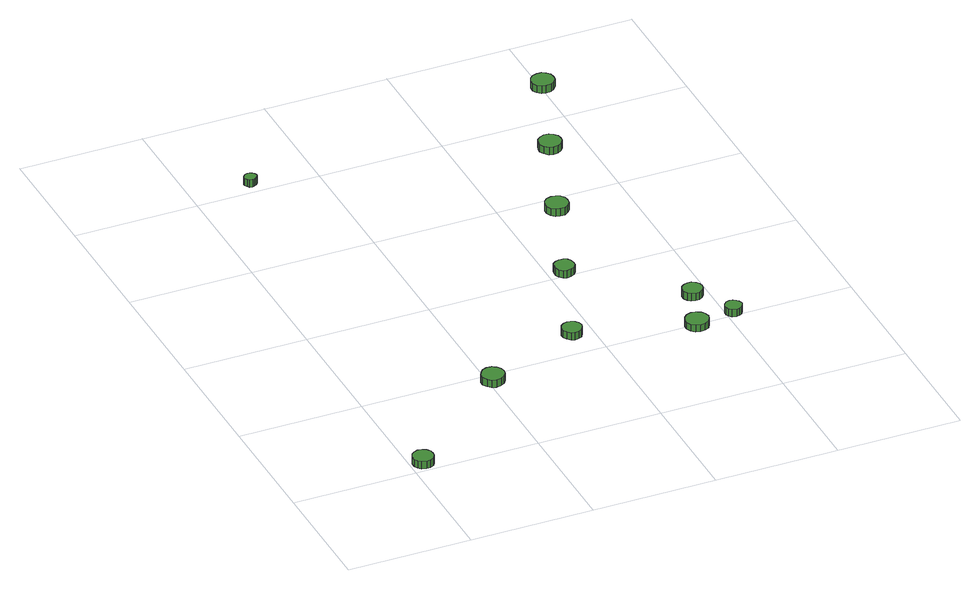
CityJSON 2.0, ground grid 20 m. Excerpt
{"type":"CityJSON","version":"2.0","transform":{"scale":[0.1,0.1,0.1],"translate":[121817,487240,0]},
"CityObjects":{
"tree1":{"type":"SolitaryVegetationObject","attributes":{"function":"something"},"geometry":[{"type":"MultiSurface","lod":"1","boundaries":[[[0,1,2,3,4,5,6,7,8,9,10,11,12,13,14]],[[15,16,17,18,19,20,21,22,23,24,25,26,27,28,29]],[[0,29,28,1]],[[1,28,27,2]],[[2,27,26,3]],[[3,26,25,4]],[[4,25,24,5]],[[5,24,23,6]],[[6,23,22,7]],[[7,22,21,8]],[[8,21,20,9]],[[9,20,19,10]],[[10,19,18,11]],[[11,18,17,12]],[[12,17,16,13]],[[13,16,15,14]],[[14,15,29,0]]]}]},
"tree2":{"type":"SolitaryVegetationObject","attributes":{"function":"something"},"geometry":[{"type":"MultiSurface","lod":"1","boundaries":[[[30,31,32,33,34,35,36,37,38,39,40,41,42,43,44]],[[45,46,47,48,49,50,51,52,53,54,55,56,57,58,59]],[[30,59,58,31]],[[31,58,57,32]],[[32,57,56,33]],[[33,56,55,34]],[[34,55,54,35]],[[35,54,53,36]],[[36,53,52,37]],[[37,52,51,38]],[[38,51,50,39]],[[39,50,49,40]],[[40,49,48,41]],[[41,48,47,42]],[[42,47,46,43]],[[43,46,45,44]],[[44,45,59,30]]]}]},
"tree3":{"type":"SolitaryVegetationObject","attributes":{"function":"something"},"geometry":[{"type":"MultiSurface","lod":"1","boundaries":[[[60,61,62,63,64,65,66,67,68,69,70,71,72,73,74]],[[75,76,77,78,79,80,81,82,83,84,85,86,87,88,89]],[[60,89,88,61]],[[61,88,87,62]],[[62,87,86,63]],[[63,86,85,64]],[[64,85,84,65]],[[65,84,83,66]],[[66,83,82,67]],[[67,82,81,68]],[[68,81,80,69]],[[69,80,79,70]],[[70,79,78,71]],[[71,78,77,72]],[[72,77,76,73]],[[73,76,75,74]],[[74,75,89,60]]]}]},
"tree4":{"type":"SolitaryVegetationObject","attributes":{"function":"something"},"geometry":[{"type":"MultiSurface","lod":"1","boundaries":[[[90,91,92,93,94,95,96,97,98,99,100,101,102,103,104]],[[105,106,107,108,109,110,111,112,113,114,115,116,117,118,119]],[[90,119,118,91]],[[91,118,117,92]],[[92,117,116,93]],[[93,116,115,94]],[[94,115,114,95]],[[95,114,113,96]],[[96,113,112,97]],[[97,112,111,98]],[[98,111,110,99]],[[99,110,109,100]],[[100,109,108,101]],[[101,108,107,102]],[[102,107,106,103]],[[103,106,105,104]],[[104,105,119,90]]]}]},
"tree5":{"type":"SolitaryVegetationObject","attributes":{"function":"something"},"geometry":[{"type":"MultiSurface","lod":"1","boundaries":[[[120,121,122,123,124,125,126,127,128,129,130,131,132,133,134]],[[135,136,137,138,139,140,141,142,143,144,145,146,147,148,149]],[[120,149,148,121]],[[121,148,147,122]],[[122,147,146,123]],[[123,146,145,124]],[[124,145,144,125]],[[125,144,143,126]],[[126,143,142,127]],[[127,142,141,128]],[[128,141,140,129]],[[129,140,139,130]],[[130,139,138,131]],[[131,138,137,132]],[[132,137,136,133]],[[133,136,135,134]],[[134,135,149,120]]]}]},
"tree6":{"type":"SolitaryVegetationObject","attributes":{"function":"something"},"geometry":[{"type":"MultiSurface","lod":"1","boundaries":[[[150,151,152,153,154,155,156,157,158,159,160,161,162,163,164]],[[165,166,167,168,169,170,171,172,173,174,175,176,177,178,179]],[[150,179,178,151]],[[151,178,177,152]],[[152,177,176,153]],[[153,176,175,154]],[[154,175,174,155]],[[155,174,173,156]],[[156,173,172,157]],[[157,172,171,158]],[[158,171,170,159]],[[159,170,169,160]],[[160,169,168,161]],[[161,168,167,162]],[[162,167,166,163]],[[163,166,165,164]],[[164,165,179,150]]]}]},
"tree7":{"type":"SolitaryVegetationObject","attributes":{"function":"something"},"geometry":[{"type":"MultiSurface","lod":"1","boundaries":[[[180,181,182,183,184,185,186,187,188,189,190,191,192,193,194]],[[195,196,197,198,199,200,201,202,203,204,205,206,207,208,209]],[[180,209,208,181]],[[181,208,207,182]],[[182,207,206,183]],[[183,206,205,184]],[[184,205,204,185]],[[185,204,203,186]],[[186,203,202,187]],[[187,202,201,188]],[[188,201,200,189]],[[189,200,199,190]],[[190,199,198,191]],[[191,198,197,192]],[[192,197,196,193]],[[193,196,195,194]],[[194,195,209,180]]]}]},
"tree8":{"type":"SolitaryVegetationObject","attributes":{"function":"something"},"geometry":[{"type":"MultiSurface","lod":"1","boundaries":[[[210,211,212,213,214,215,216,217,218,219,220,221,222,223,224]],[[225,226,227,228,229,230,231,232,233,234,235,236,237,238,239]],[[210,239,238,211]],[[211,238,237,212]],[[212,237,236,213]],[[213,236,235,214]],[[214,235,234,215]],[[215,234,233,216]],[[216,233,232,217]],[[217,232,231,218]],[[218,231,230,219]],[[219,230,229,220]],[[220,229,228,221]],[[221,228,227,222]],[[222,227,226,223]],[[223,226,225,224]],[[224,225,239,210]]]}]},
"tree9":{"type":"SolitaryVegetationObject","attributes":{"function":"something"},"geometry":[{"type":"MultiSurface","lod":"1","boundaries":[[[240,241,242,243,244,245,246,247,248,249,250,251,252,253,254]],[[255,256,257,258,259,260,261,262,263,264,265,266,267,268,269]],[[240,269,268,241]],[[241,268,267,242]],[[242,267,266,243]],[[243,266,265,244]],[[244,265,264,245]],[[245,264,263,246]],[[246,263,262,247]],[[247,262,261,248]],[[248,261,260,249]],[[249,260,259,250]],[[250,259,258,251]],[[251,258,257,252]],[[252,257,256,253]],[[253,256,255,254]],[[254,255,269,240]]]}]},
"tree10":{"type":"SolitaryVegetationObject","attributes":{"function":"something"},"geometry":[{"type":"MultiSurface","lod":"1","boundaries":[[[270,271,272,273,274,275,276,277,278,279,280,281,282,283,284]],[[285,286,287,288,289,290,291,292,293,294,295,296,297,298,299]],[[270,299,298,271]],[[271,298,297,272]],[[272,297,296,273]],[[273,296,295,274]],[[274,295,294,275]],[[275,294,293,276]],[[276,293,292,277]],[[277,292,291,278]],[[278,291,290,279]],[[279,290,289,280]],[[280,289,288,281]],[[281,288,287,282]],[[282,287,286,283]],[[283,286,285,284]],[[284,285,299,270]]]}]},
"tree11":{"type":"SolitaryVegetationObject","attributes":{"function":"something"},"geometry":[{"type":"MultiSurface","lod":"1","boundaries":[[[300,301,302,303,304,305,306,307,308,309,310,311,312,313,314]],[[315,316,317,318,319,320,321,322,323,324,325,326,327,328,329]],[[300,329,328,301]],[[301,328,327,302]],[[302,327,326,303]],[[303,326,325,304]],[[304,325,324,305]],[[305,324,323,306]],[[306,323,322,307]],[[307,322,321,308]],[[308,321,320,309]],[[309,320,319,310]],[[310,319,318,311]],[[311,318,317,312]],[[312,317,316,313]],[[313,316,315,314]],[[314,315,329,300]]]}]}
},
"vertices":[
[38,22,14],[37,29,14],[33,34,14],[27,38,14],[20,39,14],[13,36,14],[8,32,14],[5,25,14],[5,18,14],[8,12,14],[13,7,14],[20,5,14],[27,6,14],[33,9,14],[37,15,14],[37,15,1],[33,9,1],[27,6,1],[20,5,1],[13,7,1],[8,12,1],[5,18,1],[5,25,1],[8,32,1],[13,36,1],[20,39,1],[27,38,1],[33,34,1],[37,29,1],[38,22,1],
[223,175,20],[221,183,20],[217,189,20],[210,193,20],[202,194,20],[195,191,20],[190,186,20],[186,179,20],[186,171,20],[190,164,20],[195,159,20],[202,157,20],[210,158,20],[217,162,20],[221,168,20],[221,168,7],[217,162,7],[210,158,7],[202,157,7],[195,159,7],[190,164,7],[186,171,7],[186,179,7],[190,186,7],[195,191,7],[202,194,7],[210,193,7],[217,189,7],[221,183,7],[223,175,7],
[105,816,19],[104,820,19],[101,823,19],[98,825,19],[94,825,19],[90,824,19],[87,822,19],[85,818,19],[85,814,19],[87,810,19],[90,807,19],[94,806,19],[98,807,19],[101,809,19],[104,812,19],[104,812,6],[101,809,6],[98,807,6],[94,806,6],[90,807,6],[87,810,6],[85,814,6],[85,818,6],[87,822,6],[90,824,6],[94,825,6],[98,825,6],[101,823,6],[104,820,6],[105,816,6],
[380,243,20],[378,250,20],[374,255,20],[368,258,20],[362,259,20],[356,257,20],[351,253,20],[348,247,20],[348,240,20],[351,234,20],[356,229,20],[362,227,20],[368,228,20],[374,231,20],[378,237,20],[378,237,7],[374,231,7],[368,228,7],[362,227,7],[356,229,7],[351,234,7],[348,240,7],[348,247,7],[351,253,7],[356,257,7],[362,259,7],[368,258,7],[374,255,7],[378,250,7],[380,243,7],
[439,404,19],[438,411,19],[434,416,19],[428,419,19],[421,420,19],[415,418,19],[410,414,19],[408,407,19],[408,401,19],[410,395,19],[415,390,19],[421,388,19],[428,389,19],[434,392,19],[438,398,19],[438,398,6],[434,392,6],[428,389,6],[421,388,6],[415,390,6],[410,395,6],[408,401,6],[408,407,6],[410,414,6],[415,418,6],[421,420,6],[428,419,6],[434,416,6],[438,411,6],[439,404,6],
[563,190,19],[561,197,19],[557,203,19],[550,207,19],[542,208,19],[535,206,19],[529,200,19],[526,194,19],[526,186,19],[529,179,19],[535,174,19],[542,171,19],[550,172,19],[557,176,19],[561,182,19],[561,182,7],[557,176,7],[550,172,7],[542,171,7],[535,174,7],[529,179,7],[526,186,7],[526,194,7],[529,200,7],[535,206,7],[542,208,7],[550,207,7],[557,203,7],[561,197,7],[563,190,7],
[500,563,20],[499,570,20],[494,577,20],[488,580,20],[480,581,20],[473,579,20],[467,574,20],[464,567,20],[464,559,20],[467,552,20],[473,547,20],[480,545,20],[488,545,20],[494,549,20],[499,555,20],[499,555,7],[494,549,7],[488,545,7],[480,545,7],[473,547,7],[467,552,7],[464,559,7],[464,567,7],[467,574,7],[473,579,7],[480,581,7],[488,580,7],[494,577,7],[499,570,7],[500,563,7],
[588,269,19],[587,275,19],[583,280,19],[577,284,19],[570,284,19],[564,282,19],[559,278,19],[556,272,19],[556,265,19],[559,259,19],[564,255,19],[570,253,19],[577,253,19],[583,257,19],[587,262,19],[587,262,6],[583,257,6],[577,253,6],[570,253,6],[564,255,6],[559,259,6],[556,265,6],[556,272,6],[559,278,6],[564,282,6],[570,284,6],[577,284,6],[583,280,6],[587,275,6],[588,269,6],
[623,201,19],[621,207,19],[618,211,19],[613,214,19],[608,215,19],[602,213,19],[598,209,19],[596,204,19],[596,199,19],[598,194,19],[602,190,19],[608,188,19],[613,189,19],[618,191,19],[621,196,19],[621,196,6],[618,191,6],[613,189,6],[608,188,6],[602,190,6],[598,194,6],[596,199,6],[596,204,6],[598,209,6],[602,213,6],[608,215,6],[613,214,6],[618,211,6],[621,207,6],[623,201,6],
[559,719,21],[558,727,21],[553,733,21],[547,737,21],[539,738,21],[532,735,21],[526,730,21],[523,723,21],[523,716,21],[526,709,21],[532,703,21],[539,701,21],[547,702,21],[553,706,21],[558,712,21],[558,712,8],[553,706,8],[547,702,8],[539,701,8],[532,703,8],[526,709,8],[523,716,8],[523,723,8],[526,730,8],[532,735,8],[539,738,8],[547,737,8],[553,733,8],[558,727,8],[559,719,8],
[618,878,20],[617,886,20],[612,892,20],[606,896,20],[598,896,20],[591,894,20],[585,889,20],[582,882,20],[582,874,20],[585,867,20],[591,862,20],[598,860,20],[606,861,20],[612,864,20],[617,871,20],[617,871,7],[612,864,7],[606,861,7],[598,860,7],[591,862,7],[585,867,7],[582,874,7],[582,882,7],[585,889,7],[591,894,7],[598,896,7],[606,896,7],[612,892,7],[617,886,7],[618,878,7]
]}
